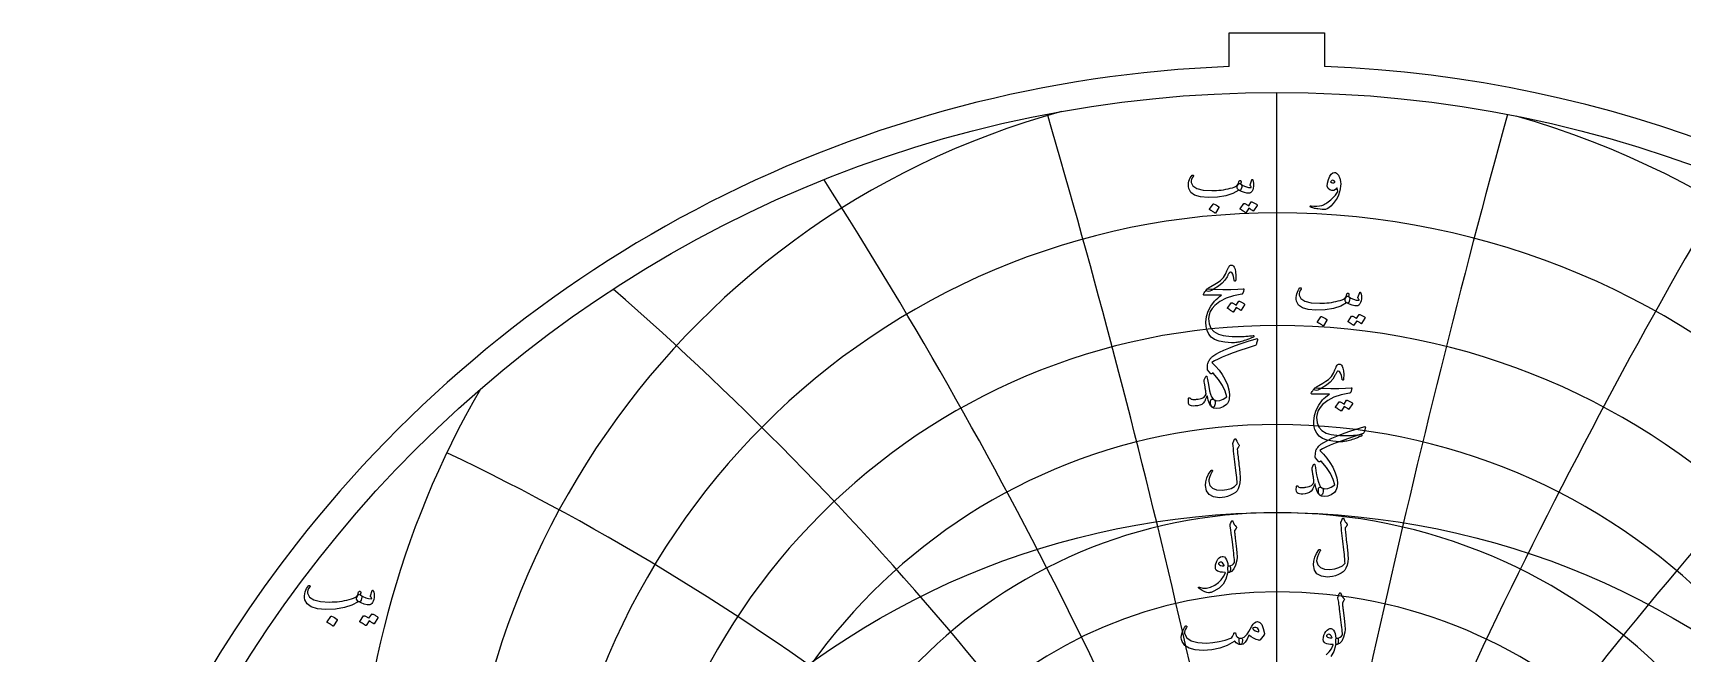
# Model space of a CAD drawing. Header units: millimetres. Extents: x -68 to 68, y -68 to 70.
# Drawn here: x -68.5 to 22.4, y 36.1 to 70.3 of the extents above; entities that cross this region are included whole.
import ezdxf

# ---------------------------------------------------------------- set-up
doc = ezdxf.new("R2010")
doc.units = ezdxf.units.MM
for name, color, linetype in [('CUT_OUTER', 1, 'Continuous'), ('ENGRAVE', 7, 'Continuous'), ('ENGRAVE_FINE', 8, 'Continuous'), ('TEXT', 5, 'Continuous')]:
    doc.layers.add(name, color=color, linetype=linetype)

msp = doc.modelspace()

# ---------------------------------------------------------------- linework, layer by layer
at = {"layer": 'CUT_OUTER'}
for points in [[(-2.625, 70.275), (2.625, 70.275), (2.625, 68.4244)], [(-2.625, 68.4244), (-2.625, 70.275)]]:
    msp.add_lwpolyline(points, dxfattribs=at)
for centre, radius, start, end in [((-0.0002, -0.0002), 68.4749, 142.031029, 87.802838), ((-0.0008, 0.001), 68.4737, 92.196314, 142.03149)]:
    msp.add_arc(centre, radius, start, end, dxfattribs=at)
at = {"layer": 'ENGRAVE'}
msp.add_lwpolyline([(0, -67), (0, 67)], dxfattribs=at)
msp.add_lwpolyline([(0, -67), (0, 67)], dxfattribs=at)
for radius in [67, 43.8575]:
    msp.add_circle((0, 0), radius, dxfattribs=at)
for centre, radius, start, end in [((0, 22.5941), 44.9406, 105.294428, 270), ((0, 19.5266), 48.008, 270, 74.078377), ((0, 20.419), 39.9456, 90, 270), ((0, 17.5218), 42.8429, 270, 90), ((0, 18.6621), 35.4974, 90, 270), ((0, 15.9065), 38.253, 270, 90), ((5.4433, 20.3146), 48.6394, 269.138469, 40.245154), ((0, 25.3211), 50.6423, 149.977264, 270), ((0, 17.2293), 31.4794, 90, 270), ((0, 14.591), 34.1176, 270, 90), ((0, 16.053), 27.8045, 90, 270), ((0, 13.5111), 30.3464, 270, 90), ((0, 15.0836), 24.4058, 90, 270), ((0, 12.6196), 26.8698, 270, 90)]:
    msp.add_arc(centre, radius, start, end, dxfattribs=at)
at = {"layer": 'ENGRAVE_FINE'}
for centre, radius, start, end in [((-497.4564, -75.9634), 505.1304, 10, 16.29877), ((-497.4564, -75.9634), 505.1304, 10, 16.29877), ((611.5215, -98.5055), 620.9552, 164.658043, 170), ((611.5215, -98.5055), 620.9552, 164.658043, 170), ((-240.9949, -75.9634), 256.4614, 20, 32.594786), ((-240.9949, -75.9634), 256.4614, 20, 32.594786), ((296.2543, -98.5055), 315.2672, 149.618595, 160), ((296.2543, -98.5055), 315.2672, 149.618595, 160), ((-151.9268, -75.9634), 175.43, 30, 48.866835), ((-151.9268, -75.9634), 175.43, 30, 48.866835), ((186.7631, -98.5055), 215.6555, 135.157367, 150), ((186.7631, -98.5055), 215.6555, 135.157367, 150), ((-104.5346, -75.9634), 136.4603, 40, 64.455888), ((-104.5346, -75.9634), 136.4603, 40, 64.455888), ((128.5041, -98.5055), 167.7502, 121.46179, 140), ((128.5041, -98.5055), 167.7502, 121.46179, 140)]:
    msp.add_arc(centre, radius, start, end, dxfattribs=at)
at = {"layer": 'TEXT'}
for points in [[(-1.994, 61.9641), (-1.9901, 61.9621), (-1.9865, 61.9601), (-1.9831, 61.9581), (-1.98, 61.9561), (-1.9769, 61.9539), (-1.9735, 61.9511), (-1.9699, 61.9479), (-1.966, 61.9441), (-1.9338, 61.9062), (-1.9211, 61.8523), (-1.9279, 61.7825), (-1.9541, 61.6966), (-1.9783, 61.6445), (-2.003, 61.6118), (-2.0282, 61.5986), (-2.0539, 61.6048), (-2.0668, 61.6111), (-2.0778, 61.6138), (-2.0868, 61.6131), (-2.0938, 61.6088), (-2.4211, 61.4297), (-2.8123, 61.3034), (-3.2674, 61.2301), (-3.7864, 61.2096), (-4.206, 61.2455), (-4.5229, 61.3414), (-4.7369, 61.497), (-4.8482, 61.7126), (-4.8654, 61.8144), (-4.8692, 61.9162), (-4.8594, 62.018), (-4.8362, 62.1198), (-4.8045, 62.2098), (-4.7654, 62.2924), (-4.7187, 62.3675), (-4.6646, 62.4351), (-4.6543, 62.4436), (-4.6436, 62.4491), (-4.6324, 62.4516), (-4.6207, 62.4511), (-4.6097, 62.4464), (-4.6007, 62.4401), (-4.5937, 62.4324), (-4.5887, 62.4232), (-4.5865, 62.4142), (-4.5877, 62.4032), (-4.5925, 62.3902), (-4.6007, 62.3753), (-4.6586, 62.2904), (-4.6965, 62.2076), (-4.7145, 62.1268), (-4.7125, 62.0479), (-4.6177, 61.8503), (-4.3971, 61.7086), (-4.0508, 61.6228), (-3.5788, 61.5928), (-3.4492, 61.5948), (-3.3198, 61.6008), (-3.1907, 61.6108), (-3.0618, 61.6248), (-2.9339, 61.6427), (-2.8078, 61.6647), (-2.6835, 61.6906), (-2.5608, 61.7206), (-2.4418, 61.7545), (-2.3443, 61.7884), (-2.2682, 61.8224), (-2.2135, 61.8563), (-2.1924, 61.8743), (-2.1731, 61.8962), (-2.1555, 61.9222), (-2.1397, 61.9521), (-2.1248, 61.9855), (-2.1102, 62.022), (-2.0959, 62.0614), (-2.0818, 62.1038), (-2.0763, 62.1168), (-2.0678, 62.1278), (-2.0563, 62.1367), (-2.0419, 62.1437), (-2.0264, 62.1475), (-2.0119, 62.1467), (-1.9985, 62.1415), (-1.986, 62.1318), (-1.976, 62.1183), (-1.97, 62.1018), (-1.968, 62.0824), (-1.97, 62.0599)], [(-2.1137, 61.6447), (-2.1571, 61.6859), (-2.1796, 61.7376), (-2.1811, 61.7997), (-2.1616, 61.8723), (-2.1195, 61.9374), (-2.0808, 61.9771), (-2.0456, 61.9913), (-2.0139, 61.9801), (-1.8642, 61.881), (-1.7145, 61.8114), (-1.5648, 61.7712), (-1.4151, 61.7605), (-1.4099, 61.7615), (-1.4062, 61.7645), (-1.4039, 61.7695), (-1.4032, 61.7765), (-1.4069, 61.7897), (-1.4181, 61.8094), (-1.4368, 61.8356), (-1.463, 61.8683), (-1.468, 61.8783), (-1.471, 61.8882), (-1.472, 61.8982), (-1.471, 61.9082), (-1.3752, 62.1836), (-1.3707, 62.1941), (-1.3652, 62.2016), (-1.3588, 62.2061), (-1.3513, 62.2076), (-1.3438, 62.2064), (-1.3373, 62.2026), (-1.3318, 62.1964), (-1.3273, 62.1876), (-1.2974, 62.0981), (-1.2794, 62.009), (-1.2734, 61.9204), (-1.2794, 61.8324), (-1.2989, 61.7228), (-1.3253, 61.6338), (-1.3588, 61.5651), (-1.3992, 61.517), (-1.4299, 61.4905), (-1.4581, 61.4711), (-1.4838, 61.4586), (-1.507, 61.4531), (-1.6407, 61.4501), (-1.7864, 61.4811), (-1.9441, 61.5459), (-2.1137, 61.6447)], [(2.8462, 62.2116), (2.9191, 62.3808), (2.9979, 62.501), (3.0828, 62.5724), (3.1736, 62.5948), (3.2305, 62.5848), (3.2854, 62.5549), (3.3383, 62.505), (3.3892, 62.4351), (3.4136, 62.3947), (3.4351, 62.3533), (3.4535, 62.3109), (3.469, 62.2675), (3.4822, 62.2228), (3.4939, 62.1767), (3.5042, 62.129), (3.5129, 62.0799), (3.5211, 61.9703), (3.5139, 61.8413), (3.4912, 61.6929), (3.453, 61.525), (3.3966, 61.3511), (3.3193, 61.1847), (3.221, 61.0257), (3.1017, 60.8743), (2.9767, 60.7423), (2.8652, 60.6458), (2.7672, 60.5846), (2.6826, 60.5589), (2.5963, 60.5544), (2.497, 60.5569), (2.3847, 60.5664), (2.2594, 60.5829), (2.1959, 60.5932), (2.1372, 60.6043), (2.0832, 60.6162), (2.0339, 60.6288), (1.9891, 60.6416), (1.9486, 60.6542), (1.9123, 60.6666), (1.8802, 60.6787), (1.8612, 60.6892), (1.8483, 60.7006), (1.8413, 60.7131), (1.8403, 60.7266), (1.8465, 60.7401), (1.8572, 60.7485), (1.8725, 60.752), (1.8922, 60.7505), (2.0461, 60.7356), (2.1966, 60.7346), (2.3435, 60.7476), (2.487, 60.7745), (2.5313, 60.7882), (2.5803, 60.8094), (2.6341, 60.8381), (2.6926, 60.8743), (2.7558, 60.918), (2.8238, 60.9691), (2.8965, 61.0277), (2.974, 61.0939), (3.0498, 61.1622), (3.1177, 61.2276), (3.1776, 61.29), (3.2295, 61.3493), (3.2731, 61.406), (3.3083, 61.4601), (3.335, 61.5118), (3.3532, 61.5609), (3.3427, 61.6353), (3.3313, 61.6906), (3.3188, 61.7271), (3.3053, 61.7445), (3.2242, 61.649), (3.1327, 61.5978), (3.0306, 61.5911), (2.9181, 61.6288), (2.8253, 61.7101), (2.7824, 61.8344), (2.7894, 62.0015), (2.8462, 62.2116)], [(3.2095, 62.0639), (3.1506, 62.1352), (3.0898, 62.1617), (3.0269, 62.1432), (2.962, 62.0799), (3.0149, 62.0369), (3.0738, 62.02), (3.1387, 62.029), (3.2095, 62.0639)], [(-3.5069, 60.8543), (-3.5019, 60.8593), (-3.4949, 60.8623), (-3.486, 60.8633), (-3.475, 60.8623), (-3.3974, 60.8309), (-3.3243, 60.7925), (-3.2557, 60.7471), (-3.1916, 60.6947), (-3.1853, 60.6867), (-3.1826, 60.6787), (-3.1833, 60.6707), (-3.1876, 60.6627), (-3.3752, 60.3593), (-3.3822, 60.3521), (-3.3911, 60.3504), (-3.4021, 60.3541), (-3.4151, 60.3633), (-3.4263, 60.3713), (-3.444, 60.3833), (-3.4682, 60.3993), (-3.4989, 60.4192), (-3.5366, 60.4432), (-3.5818, 60.4711), (-3.6344, 60.503), (-3.6945, 60.539), (-3.7025, 60.545), (-3.7065, 60.5509), (-3.7065, 60.5569), (-3.7025, 60.5629)], [(-1.4032, 60.9661), (-1.3982, 60.9711), (-1.3912, 60.9741), (-1.3822, 60.9751), (-1.3712, 60.9741), (-1.3319, 60.9594), (-1.2939, 60.9432), (-1.2571, 60.9254), (-1.2215, 60.9062), (-1.187, 60.8853), (-1.1532, 60.8623), (-1.1201, 60.8374), (-1.0878, 60.8104), (-1.0816, 60.8022), (-1.0788, 60.7935), (-1.0796, 60.7842), (-1.0838, 60.7745), (-1.2754, 60.4711), (-1.2807, 60.4671), (-1.2884, 60.4671), (-1.2986, 60.4711), (-1.3114, 60.4791), (-1.3201, 60.4865), (-1.3343, 60.4966), (-1.354, 60.5094), (-1.3792, 60.525), (-1.4102, 60.5436), (-1.4471, 60.5654), (-1.49, 60.5905), (-1.5389, 60.6188), (-1.6906, 60.3833), (-1.6976, 60.3761), (-1.7066, 60.3743), (-1.7175, 60.378), (-1.7305, 60.3873), (-1.7417, 60.3953), (-1.7594, 60.4072), (-1.7836, 60.4232), (-1.8143, 60.4432), (-1.852, 60.4671), (-1.8972, 60.4951), (-1.9498, 60.527), (-2.0099, 60.5629), (-2.0162, 60.5689), (-2.0189, 60.5749), (-2.0182, 60.5809), (-2.0139, 60.5869), (-1.8183, 60.8783), (-1.8133, 60.8833), (-1.8064, 60.8863), (-1.7974, 60.8873), (-1.7864, 60.8863), (-1.753, 60.8754), (-1.7205, 60.8628), (-1.6891, 60.8485), (-1.6586, 60.8324), (-1.6292, 60.8148), (-1.6008, 60.796), (-1.5733, 60.7759), (-1.5469, 60.7545)], [(-3.9101, 56.0942), (-3.8864, 56.1221), (-3.8592, 56.1496), (-3.8285, 56.177), (-3.7943, 56.204), (-3.7567, 56.2311), (-3.7155, 56.2584), (-3.6708, 56.286), (-3.6227, 56.3138), (-3.4091, 56.44), (-3.2355, 56.5513), (-3.1017, 56.6476), (-3.0079, 56.729), (-2.9353, 56.8091), (-2.8732, 56.8936), (-2.8215, 56.9827), (-2.7804, 57.0763), (-2.7625, 57.123), (-2.745, 57.1676), (-2.7276, 57.2099), (-2.7105, 57.2499), (-2.6939, 57.2872), (-2.6781, 57.3213), (-2.663, 57.3521), (-2.6486, 57.3797), (-2.617, 57.4268), (-2.5818, 57.4605), (-2.5431, 57.4807), (-2.5009, 57.4874), (-2.4598, 57.4807), (-2.4201, 57.4605), (-2.3819, 57.4268), (-2.3453, 57.3797), (-2.2996, 57.2719), (-2.2704, 57.1162), (-2.2577, 56.9126), (-2.2614, 56.6611), (-2.2639, 56.6384), (-2.2714, 56.6222), (-2.2839, 56.6125), (-2.3014, 56.6092), (-2.3193, 56.6127), (-2.3333, 56.6232), (-2.3433, 56.6406), (-2.3493, 56.6651), (-2.3799, 56.8572), (-2.4241, 56.9944), (-2.4817, 57.0768), (-2.5528, 57.1042), (-2.5711, 57.101), (-2.5898, 57.0912), (-2.609, 57.075), (-2.6287, 57.0523), (-2.6374, 57.0387), (-2.6477, 57.0219), (-2.6594, 57.0018), (-2.6726, 56.9785), (-2.6873, 56.9519), (-2.7035, 56.9221), (-2.7213, 56.889), (-2.7405, 56.8527), (-2.8547, 56.6656), (-3.0099, 56.4914), (-3.206, 56.3303), (-3.443, 56.1821), (-3.4455, 56.1806), (-3.453, 56.1761), (-3.4655, 56.1686), (-3.483, 56.1581), (-3.5054, 56.1446), (-3.5329, 56.1282), (-3.5653, 56.1087), (-3.6027, 56.0863), (-3.6818, 56.0508), (-3.7594, 56.0404), (-3.8355, 56.0548), (-3.9101, 56.0942)], [(-3.479, 56.1621), (-2.9668, 56.1441), (-2.5239, 56.1422), (-2.1504, 56.1561), (-1.8463, 56.1861), (-1.8369, 56.1872), (-1.8288, 56.1866), (-1.8219, 56.1842), (-1.8163, 56.1801), (-1.8122, 56.1745), (-1.8098, 56.1676), (-1.8092, 56.1595), (-1.8103, 56.1501), (-1.8182, 56.1137), (-1.8258, 56.0803), (-1.8332, 56.0498), (-1.8403, 56.0224), (-1.8471, 55.9979), (-1.8538, 55.9765), (-1.8601, 55.958), (-1.8662, 55.9426), (-1.8792, 55.9179), (-1.8942, 55.8996), (-1.9111, 55.8879), (-1.9301, 55.8827), (-2.3912, 55.7991), (-2.7924, 55.6681), (-3.1337, 55.4897), (-3.4151, 55.2639), (-3.5573, 55.1015), (-3.6606, 54.9296), (-3.725, 54.7482), (-3.7504, 54.5574), (-3.726, 54.2577), (-3.6287, 54.0135), (-3.4585, 53.8246), (-3.2155, 53.6911), (-3.0895, 53.6507), (-2.951, 53.6173), (-2.8001, 53.5908), (-2.6367, 53.5713), (-2.461, 53.5586), (-2.2734, 53.5524), (-2.0738, 53.5526), (-1.8622, 53.5594), (-1.787, 53.5636), (-1.713, 53.5684), (-1.6403, 53.5736), (-1.5688, 53.5793), (-1.4991, 53.5856), (-1.4316, 53.5923), (-1.3664, 53.5995), (-1.3034, 53.6073), (-1.2842, 53.6083), (-1.2704, 53.6033), (-1.2622, 53.5923), (-1.2595, 53.5753), (-1.261, 53.5556), (-1.2654, 53.5404), (-1.2729, 53.5297), (-1.2834, 53.5234), (-1.3962, 53.4758), (-1.503, 53.4326), (-1.6038, 53.394), (-1.6986, 53.3598), (-1.7871, 53.3298), (-1.8692, 53.3039), (-1.9448, 53.2819), (-2.0139, 53.264), (-2.0789, 53.2507), (-2.1422, 53.239), (-2.2037, 53.2288), (-2.2634, 53.2201), (-2.3217, 53.2133), (-2.3787, 53.2091), (-2.4345, 53.2073), (-2.489, 53.2081), (-2.8612, 53.237), (-3.1716, 53.2999), (-3.4201, 53.3967), (-3.6067, 53.5274), (-3.7437, 53.6909), (-3.8392, 53.8817), (-3.8934, 54.1), (-3.9061, 54.3458), (-3.8669, 54.6507), (-3.7734, 54.9466), (-3.6254, 55.2335), (-3.4231, 55.5114), (-3.344, 55.5955), (-3.2544, 55.6761), (-3.1544, 55.7532), (-3.0439, 55.8268), (-4.0099, 55.8348), (-4.0331, 55.8448), (-4.0428, 55.8627), (-4.0391, 55.8887), (-4.0219, 55.9226), (-3.9894, 55.972), (-3.96, 56.0164), (-3.9336, 56.0558), (-3.9101, 56.0903), (-3.8896, 56.1194), (-3.8722, 56.1431), (-3.8577, 56.1614), (-3.8462, 56.1741), (-3.8203, 56.1763), (-3.7504, 56.1751), (-3.6367, 56.1703), (-3.479, 56.1621)], [(-2.0938, 55.4955), (-2.0888, 55.5004), (-2.0818, 55.5034), (-2.0728, 55.5044), (-2.0618, 55.5034), (-2.0225, 55.4887), (-1.9845, 55.4725), (-1.9477, 55.4548), (-1.9121, 55.4356), (-1.8776, 55.4146), (-1.8438, 55.3917), (-1.8107, 55.3667), (-1.7784, 55.3398), (-1.7722, 55.3315), (-1.7694, 55.3228), (-1.7702, 55.3136), (-1.7744, 55.3038), (-1.966, 55.0005), (-1.9713, 54.9965), (-1.979, 54.9965), (-1.9892, 55.0005), (-2.002, 55.0084), (-2.0107, 55.0158), (-2.0249, 55.0259), (-2.0446, 55.0388), (-2.0698, 55.0543), (-2.1008, 55.0729), (-2.1377, 55.0948), (-2.1806, 55.1198), (-2.2295, 55.1482), (-2.3812, 54.9126), (-2.3882, 54.9054), (-2.3972, 54.9037), (-2.4081, 54.9074), (-2.4211, 54.9166), (-2.4323, 54.9246), (-2.4501, 54.9366), (-2.4743, 54.9526), (-2.5049, 54.9725), (-2.5426, 54.9965), (-2.5878, 55.0244), (-2.6404, 55.0563), (-2.7005, 55.0923), (-2.7068, 55.0983), (-2.7095, 55.1042), (-2.7088, 55.1102), (-2.7045, 55.1162), (-2.5089, 55.4076), (-2.5039, 55.4126), (-2.497, 55.4156), (-2.488, 55.4166), (-2.477, 55.4156), (-2.4436, 55.4048), (-2.4111, 55.3922), (-2.3797, 55.3778), (-2.3493, 55.3617), (-2.3198, 55.3441), (-2.2914, 55.3253), (-2.2639, 55.3052), (-2.2375, 55.2839)], [(3.946, 55.7589), (3.9499, 55.7569), (3.9535, 55.7549), (3.9569, 55.7529), (3.96, 55.7509), (3.9631, 55.7487), (3.9665, 55.746), (3.9701, 55.7427), (3.974, 55.739), (4.0062, 55.701), (4.0189, 55.6472), (4.0121, 55.5773), (3.9859, 55.4915), (3.9617, 55.4393), (3.937, 55.4066), (3.9118, 55.3934), (3.8861, 55.3997), (3.8732, 55.4059), (3.8622, 55.4086), (3.8532, 55.4079), (3.8462, 55.4036), (3.5189, 55.2245), (3.1277, 55.0983), (2.6726, 55.0249), (2.1536, 55.0044), (1.734, 55.0404), (1.4171, 55.1362), (1.2031, 55.2919), (1.0918, 55.5074), (1.0746, 55.6092), (1.0708, 55.711), (1.0806, 55.8128), (1.1038, 55.9146), (1.1355, 56.0047), (1.1746, 56.0873), (1.2213, 56.1624), (1.2754, 56.23), (1.2857, 56.2385), (1.2964, 56.2439), (1.3076, 56.2464), (1.3193, 56.2459), (1.3303, 56.2412), (1.3393, 56.235), (1.3463, 56.2272), (1.3513, 56.218), (1.3535, 56.209), (1.3523, 56.198), (1.3475, 56.1851), (1.3393, 56.1701), (1.2814, 56.0853), (1.2435, 56.0024), (1.2255, 55.9216), (1.2275, 55.8428), (1.3223, 55.6452), (1.5429, 55.5034), (1.8892, 55.4176), (2.3612, 55.3877), (2.4908, 55.3897), (2.6202, 55.3957), (2.7493, 55.4056), (2.8782, 55.4196), (3.0061, 55.4376), (3.1322, 55.4595), (3.2565, 55.4855), (3.3792, 55.5154), (3.4982, 55.5493), (3.5957, 55.5833), (3.6718, 55.6172), (3.7265, 55.6511), (3.7476, 55.6691), (3.7669, 55.6911), (3.7845, 55.717), (3.8003, 55.7469), (3.8152, 55.7804), (3.8298, 55.8168), (3.8441, 55.8562), (3.8582, 55.8986), (3.8637, 55.9116), (3.8722, 55.9226), (3.8837, 55.9316), (3.8981, 55.9386), (3.9136, 55.9423), (3.9281, 55.9416), (3.9415, 55.9363), (3.954, 55.9266), (3.964, 55.9131), (3.97, 55.8966), (3.972, 55.8772), (3.97, 55.8547)], [(3.8263, 55.4396), (3.7829, 55.4807), (3.7604, 55.5324), (3.7589, 55.5945), (3.7784, 55.6671), (3.8205, 55.7322), (3.8592, 55.7719), (3.8944, 55.7861), (3.9261, 55.7749), (4.0758, 55.6758), (4.2255, 55.6062), (4.3752, 55.5661), (4.5249, 55.5553), (4.5301, 55.5563), (4.5338, 55.5593), (4.5361, 55.5643), (4.5368, 55.5713), (4.5331, 55.5845), (4.5219, 55.6042), (4.5032, 55.6304), (4.477, 55.6631), (4.472, 55.6731), (4.469, 55.6831), (4.468, 55.6931), (4.469, 55.703), (4.5648, 55.9785), (4.5693, 55.989), (4.5748, 55.9964), (4.5812, 56.0009), (4.5887, 56.0024), (4.5962, 56.0012), (4.6027, 55.9974), (4.6082, 55.9912), (4.6127, 55.9825), (4.6426, 55.8929), (4.6606, 55.8038), (4.6666, 55.7153), (4.6606, 55.6272), (4.6411, 55.5177), (4.6147, 55.4286), (4.5812, 55.36), (4.5408, 55.3118), (4.5101, 55.2854), (4.4819, 55.2659), (4.4562, 55.2534), (4.433, 55.248), (4.2993, 55.245), (4.1536, 55.2759), (3.9959, 55.3408), (3.8263, 55.4396)], [(2.4331, 54.6492), (2.4381, 54.6542), (2.4451, 54.6572), (2.454, 54.6581), (2.465, 54.6572), (2.5426, 54.6257), (2.6157, 54.5873), (2.6843, 54.5419), (2.7484, 54.4895), (2.7547, 54.4815), (2.7574, 54.4735), (2.7567, 54.4655), (2.7524, 54.4576), (2.5648, 54.1542), (2.5578, 54.1469), (2.5489, 54.1452), (2.5379, 54.1489), (2.5249, 54.1582), (2.5137, 54.1661), (2.496, 54.1781), (2.4718, 54.1941), (2.4411, 54.214), (2.4034, 54.238), (2.3582, 54.2659), (2.3056, 54.2979), (2.2455, 54.3338), (2.2375, 54.3398), (2.2335, 54.3458), (2.2335, 54.3518), (2.2375, 54.3578)], [(4.5368, 54.7609), (4.5418, 54.7659), (4.5488, 54.7689), (4.5578, 54.7699), (4.5688, 54.7689), (4.6081, 54.7542), (4.6461, 54.738), (4.6829, 54.7203), (4.7185, 54.7011), (4.753, 54.6801), (4.7868, 54.6572), (4.8199, 54.6322), (4.8522, 54.6053), (4.8584, 54.597), (4.8612, 54.5883), (4.8604, 54.5791), (4.8562, 54.5693), (4.6646, 54.2659), (4.6593, 54.2619), (4.6516, 54.2619), (4.6414, 54.2659), (4.6286, 54.2739), (4.6199, 54.2813), (4.6057, 54.2914), (4.586, 54.3042), (4.5608, 54.3198), (4.5298, 54.3384), (4.4929, 54.3603), (4.45, 54.3853), (4.4011, 54.4136), (4.2494, 54.1781), (4.2424, 54.1709), (4.2334, 54.1691), (4.2225, 54.1729), (4.2095, 54.1821), (4.1983, 54.1901), (4.1806, 54.2021), (4.1564, 54.218), (4.1257, 54.238), (4.088, 54.2619), (4.0428, 54.2899), (3.9902, 54.3218), (3.9301, 54.3578), (3.9238, 54.3637), (3.9211, 54.3697), (3.9218, 54.3757), (3.9261, 54.3817), (4.1217, 54.6731), (4.1267, 54.6781), (4.1336, 54.6811), (4.1426, 54.6821), (4.1536, 54.6811), (4.187, 54.6703), (4.2195, 54.6577), (4.2509, 54.6433), (4.2814, 54.6272), (4.3108, 54.6096), (4.3392, 54.5908), (4.3667, 54.5707), (4.3931, 54.5494)], [(-1.1397, 53.4378), (-1.0993, 53.445), (-1.0738, 53.4348), (-1.0634, 53.4071), (-1.0678, 53.3619), (-1.1118, 53.1863), (-1.1252, 53.1414), (-1.1417, 53.1065), (-1.1612, 53.0815), (-1.1836, 53.0665), (-1.6332, 52.9192), (-2.0399, 52.7806), (-2.4036, 52.6508), (-2.7245, 52.5296), (-3.0019, 52.4167), (-3.2355, 52.3116), (-3.4251, 52.2141), (-3.5708, 52.1244), (-3.3662, 51.9248), (-3.1796, 51.7053), (-3.0109, 51.4658), (-2.8602, 51.2063), (-2.7225, 50.9039), (-2.6367, 50.6235), (-2.6027, 50.365), (-2.6207, 50.1285), (-2.6477, 50.0222), (-2.6806, 49.9349), (-2.7195, 49.8665), (-2.7644, 49.8171), (-2.951, 49.6894), (-3.1317, 49.6135), (-3.3063, 49.5896), (-3.475, 49.6175), (-3.5473, 49.6549), (-3.6007, 49.7153), (-3.6352, 49.7986), (-3.6506, 49.9049), (-3.6499, 49.9898), (-3.6357, 50.0526), (-3.608, 50.0935), (-3.5668, 50.1125), (-3.5461, 50.1115), (-3.5199, 50.1045), (-3.4882, 50.0916), (-3.451, 50.0726), (-3.2978, 50.0202), (-3.1297, 50.0307), (-2.9465, 50.104), (-2.7484, 50.2403), (-2.8358, 50.5419), (-2.99, 50.86), (-3.211, 51.1946), (-3.4989, 51.5456), (-3.5072, 51.5514), (-3.5159, 51.5526), (-3.5251, 51.5494), (-3.5349, 51.5416), (-3.5788, 51.5057), (-3.589, 51.4985), (-3.5997, 51.4967), (-3.611, 51.5005), (-3.6227, 51.5097), (-3.8143, 51.7253), (-3.8188, 51.7417), (-3.8203, 51.7791), (-3.8188, 51.8375), (-3.8143, 51.9169), (-3.8068, 52.0012), (-3.7963, 52.0706), (-3.7829, 52.1249), (-3.7664, 52.1644), (-3.7381, 52.2145), (-3.709, 52.2612), (-3.6792, 52.3043), (-3.6486, 52.344), (-3.6173, 52.3804), (-3.5853, 52.4139), (-3.5524, 52.4443), (-3.5189, 52.4717), (-3.356, 52.5777), (-3.1546, 52.6878), (-2.9149, 52.8022), (-2.6367, 52.9208), (-2.3201, 53.0437), (-1.965, 53.1708), (-1.5716, 53.3022), (-1.1397, 53.4378)], [(2.0299, 50.6434), (2.0536, 50.6713), (2.0808, 50.6988), (2.1115, 50.7261), (2.1457, 50.7532), (2.1833, 50.7803), (2.2245, 50.8076), (2.2692, 50.8352), (2.3173, 50.863), (2.5309, 50.9892), (2.7045, 51.1005), (2.8383, 51.1968), (2.9321, 51.2782), (3.0047, 51.3582), (3.0668, 51.4428), (3.1185, 51.5319), (3.1596, 51.6255), (3.1775, 51.6722), (3.195, 51.7168), (3.2124, 51.7591), (3.2295, 51.7991), (3.2461, 51.8364), (3.2619, 51.8705), (3.277, 51.9013), (3.2914, 51.9288), (3.323, 51.976), (3.3582, 52.0097), (3.3969, 52.0299), (3.4391, 52.0366), (3.4802, 52.0299), (3.5199, 52.0097), (3.5581, 51.976), (3.5947, 51.9288), (3.6404, 51.8211), (3.6696, 51.6654), (3.6823, 51.4618), (3.6786, 51.2103), (3.6761, 51.1876), (3.6686, 51.1714), (3.6561, 51.1616), (3.6386, 51.1584), (3.6207, 51.1619), (3.6067, 51.1724), (3.5967, 51.1898), (3.5907, 51.2143), (3.5601, 51.4064), (3.5159, 51.5436), (3.4583, 51.626), (3.3872, 51.6534), (3.3689, 51.6502), (3.3502, 51.6404), (3.331, 51.6242), (3.3113, 51.6015), (3.3026, 51.5879), (3.2923, 51.5711), (3.2806, 51.551), (3.2674, 51.5276), (3.2527, 51.5011), (3.2365, 51.4713), (3.2187, 51.4382), (3.1995, 51.4019), (3.0853, 51.2148), (2.9301, 51.0406), (2.734, 50.8795), (2.497, 50.7313), (2.4945, 50.7298), (2.487, 50.7253), (2.4745, 50.7178), (2.457, 50.7073), (2.4346, 50.6938), (2.4071, 50.6774), (2.3747, 50.6579), (2.3373, 50.6355), (2.2582, 50.6), (2.1806, 50.5895), (2.1045, 50.604), (2.0299, 50.6434)], [(-3.5628, 49.6654), (-3.6404, 49.7462), (-3.7095, 49.873), (-3.7701, 50.0456), (-3.8223, 50.2642), (-3.8295, 50.2882), (-3.8392, 50.2921), (-3.8515, 50.2762), (-3.8662, 50.2403), (-3.8785, 50.2064), (-3.8916, 50.1729), (-3.9055, 50.1396), (-3.9201, 50.1065), (-3.9352, 50.0737), (-3.9505, 50.0412), (-3.9661, 50.0088), (-3.982, 49.9768), (-4.0483, 49.889), (-4.1356, 49.8211), (-4.2439, 49.7732), (-4.3732, 49.7453), (-4.4989, 49.7323), (-4.6047, 49.7293), (-4.6905, 49.7363), (-4.7564, 49.7532), (-4.8153, 49.7947), (-4.8522, 49.871), (-4.8672, 49.9823), (-4.8602, 50.1285), (-4.8547, 50.1532), (-4.8462, 50.1714), (-4.8347, 50.1831), (-4.8203, 50.1884), (-4.8038, 50.1886), (-4.7903, 50.1854), (-4.7798, 50.1786), (-4.7724, 50.1684), (-4.7497, 50.1367), (-4.7175, 50.1135), (-4.6758, 50.0988), (-4.6247, 50.0925), (-4.5956, 50.0911), (-4.5643, 50.0906), (-4.5307, 50.0911), (-4.4949, 50.0925), (-4.4571, 50.095), (-4.4176, 50.0985), (-4.3763, 50.103), (-4.3332, 50.1085), (-4.1546, 50.1469), (-4.0219, 50.2063), (-3.9351, 50.2867), (-3.8941, 50.388), (-3.8963, 50.4097), (-3.8986, 50.4349), (-3.9012, 50.4635), (-3.9041, 50.4957), (-3.9077, 50.5317), (-3.9126, 50.5716), (-3.9187, 50.6155), (-3.9261, 50.6634), (-3.9338, 50.7122), (-3.941, 50.7587), (-3.9478, 50.803), (-3.954, 50.845), (-3.9602, 50.8848), (-3.967, 50.9224), (-3.9742, 50.9577), (-3.982, 50.9907), (-3.9932, 51.0544), (-3.9989, 51.1055), (-3.9992, 51.1442), (-3.9939, 51.1704), (-3.9101, 51.354), (-3.9034, 51.3627), (-3.8951, 51.369), (-3.8854, 51.3727), (-3.8742, 51.374), (-3.8632, 51.372), (-3.8542, 51.366), (-3.8472, 51.356), (-3.8422, 51.342), (-3.8168, 51.1858), (-3.7844, 51.0047), (-3.7449, 50.7986), (-3.6985, 50.5676), (-3.6516, 50.3855), (-3.5947, 50.2422), (-3.5279, 50.138), (-3.451, 50.0726), (-3.4231, 50.0496), (-3.4031, 50.0167), (-3.3911, 49.9738), (-3.3872, 49.9209), (-3.3914, 49.8505), (-3.4041, 49.7872), (-3.4253, 49.7308), (-3.455, 49.6814), (-3.4767, 49.6579), (-3.5019, 49.6474), (-3.5306, 49.6499), (-3.5628, 49.6654)], [(2.461, 50.7113), (2.9732, 50.6933), (3.4161, 50.6913), (3.7896, 50.7053), (4.0937, 50.7353), (4.1031, 50.7364), (4.1112, 50.7357), (4.1181, 50.7334), (4.1237, 50.7293), (4.1278, 50.7236), (4.1302, 50.7168), (4.1308, 50.7087), (4.1297, 50.6993), (4.1218, 50.6629), (4.1142, 50.6295), (4.1068, 50.599), (4.0997, 50.5716), (4.0929, 50.5471), (4.0862, 50.5257), (4.0799, 50.5072), (4.0738, 50.4917), (4.0608, 50.467), (4.0458, 50.4488), (4.0289, 50.4371), (4.0099, 50.4319), (3.5488, 50.3483), (3.1476, 50.2173), (2.8063, 50.0389), (2.5249, 49.8131), (2.3827, 49.6507), (2.2794, 49.4788), (2.215, 49.2974), (2.1896, 49.1065), (2.214, 48.8069), (2.3113, 48.5626), (2.4815, 48.3738), (2.7245, 48.2403), (2.8505, 48.1999), (2.989, 48.1664), (3.1399, 48.14), (3.3033, 48.1205), (3.479, 48.1078), (3.6666, 48.1016), (3.8662, 48.1018), (4.0778, 48.1086), (4.153, 48.1128), (4.227, 48.1175), (4.2997, 48.1228), (4.3712, 48.1285), (4.4409, 48.1348), (4.5084, 48.1415), (4.5736, 48.1487), (4.6366, 48.1565), (4.6558, 48.1575), (4.6696, 48.1525), (4.6778, 48.1415), (4.6805, 48.1245), (4.679, 48.1048), (4.6746, 48.0896), (4.6671, 48.0789), (4.6566, 48.0726), (4.5438, 48.025), (4.437, 47.9818), (4.3362, 47.9431), (4.2414, 47.909), (4.1529, 47.879), (4.0708, 47.8531), (3.9952, 47.8311), (3.9261, 47.8132), (3.8611, 47.7999), (3.7978, 47.7882), (3.7363, 47.778), (3.6766, 47.7692), (3.6183, 47.7625), (3.5613, 47.7583), (3.5055, 47.7565), (3.451, 47.7573), (3.0788, 47.7862), (2.7684, 47.8491), (2.5199, 47.9459), (2.3333, 48.0766), (2.1963, 48.24), (2.1008, 48.4309), (2.0466, 48.6492), (2.0339, 48.895), (2.0731, 49.1999), (2.1666, 49.4958), (2.3146, 49.7827), (2.5169, 50.0606), (2.596, 50.1447), (2.6856, 50.2253), (2.7856, 50.3024), (2.8961, 50.376), (1.9301, 50.384), (1.9069, 50.3939), (1.8972, 50.4119), (1.9009, 50.4379), (1.9181, 50.4718), (1.9506, 50.5212), (1.98, 50.5656), (2.0064, 50.605), (2.0299, 50.6394), (2.0504, 50.6686), (2.0678, 50.6923), (2.0823, 50.7106), (2.0938, 50.7233), (2.1197, 50.7255), (2.1896, 50.7243), (2.3033, 50.7195), (2.461, 50.7113)], [(3.8462, 50.0446), (3.8512, 50.0496), (3.8582, 50.0526), (3.8672, 50.0536), (3.8782, 50.0526), (3.9175, 50.0379), (3.9555, 50.0217), (3.9923, 50.004), (4.0279, 49.9848), (4.0624, 49.9638), (4.0962, 49.9409), (4.1293, 49.9159), (4.1616, 49.889), (4.1678, 49.8807), (4.1706, 49.872), (4.1698, 49.8628), (4.1656, 49.853), (3.974, 49.5496), (3.9687, 49.5457), (3.961, 49.5457), (3.9508, 49.5496), (3.938, 49.5576), (3.9293, 49.565), (3.9151, 49.5751), (3.8954, 49.5879), (3.8702, 49.6035), (3.8392, 49.6221), (3.8023, 49.644), (3.7594, 49.669), (3.7105, 49.6973), (3.5588, 49.4618), (3.5518, 49.4546), (3.5428, 49.4528), (3.5319, 49.4566), (3.5189, 49.4658), (3.5077, 49.4738), (3.4899, 49.4858), (3.4657, 49.5017), (3.4351, 49.5217), (3.3974, 49.5457), (3.3522, 49.5736), (3.2996, 49.6055), (3.2395, 49.6415), (3.2332, 49.6474), (3.2305, 49.6534), (3.2312, 49.6594), (3.2355, 49.6654), (3.4311, 49.9568), (3.4361, 49.9618), (3.443, 49.9648), (3.452, 49.9658), (3.463, 49.9648), (3.4964, 49.954), (3.5289, 49.9414), (3.5603, 49.927), (3.5907, 49.9109), (3.6202, 49.8933), (3.6486, 49.8745), (3.6761, 49.8544), (3.7025, 49.8331)], [(4.8003, 48.5866), (4.8407, 48.5938), (4.8662, 48.5836), (4.8766, 48.5559), (4.8722, 48.5108), (4.8282, 48.3351), (4.8148, 48.2902), (4.7983, 48.2553), (4.7788, 48.2303), (4.7564, 48.2154), (4.3068, 48.068), (3.9001, 47.9294), (3.5364, 47.7996), (3.2155, 47.6784), (2.9381, 47.5655), (2.7045, 47.4604), (2.5149, 47.363), (2.3692, 47.2733), (2.5738, 47.0737), (2.7604, 46.8541), (2.9291, 46.6146), (3.0798, 46.3551), (3.2175, 46.0527), (3.3033, 45.7723), (3.3373, 45.5138), (3.3193, 45.2773), (3.2923, 45.171), (3.2594, 45.0837), (3.2205, 45.0153), (3.1756, 44.9659), (2.989, 44.8382), (2.8083, 44.7623), (2.6337, 44.7384), (2.465, 44.7663), (2.3927, 44.8037), (2.3393, 44.8641), (2.3048, 44.9475), (2.2894, 45.0537), (2.2901, 45.1386), (2.3043, 45.2014), (2.332, 45.2424), (2.3732, 45.2613), (2.3939, 45.2603), (2.4201, 45.2533), (2.4518, 45.2404), (2.489, 45.2214), (2.6422, 45.169), (2.8103, 45.1795), (2.9935, 45.2528), (3.1916, 45.3891), (3.1042, 45.6907), (2.95, 46.0088), (2.729, 46.3434), (2.4411, 46.6944), (2.4328, 46.7002), (2.4241, 46.7014), (2.4149, 46.6982), (2.4051, 46.6904), (2.3612, 46.6545), (2.351, 46.6473), (2.3403, 46.6455), (2.329, 46.6493), (2.3173, 46.6585), (2.1257, 46.8741), (2.1212, 46.8905), (2.1197, 46.928), (2.1212, 46.9863), (2.1257, 47.0657), (2.1332, 47.15), (2.1437, 47.2194), (2.1571, 47.2738), (2.1736, 47.3132), (2.2019, 47.3633), (2.231, 47.41), (2.2608, 47.4531), (2.2914, 47.4928), (2.3227, 47.5292), (2.3547, 47.5627), (2.3876, 47.5931), (2.4211, 47.6206), (2.584, 47.7265), (2.7854, 47.8366), (3.0251, 47.951), (3.3033, 48.0696), (3.6199, 48.1925), (3.975, 48.3196), (4.3684, 48.451), (4.8003, 48.5866)], [(-2.3253, 47.9), (-2.3183, 47.9122), (-2.3093, 47.9209), (-2.2984, 47.9262), (-2.2854, 47.9279), (-2.2724, 47.9257), (-2.2614, 47.919), (-2.2524, 47.9077), (-2.2455, 47.892), (-2.2083, 47.8004), (-2.1686, 47.7214), (-2.1265, 47.6547), (-2.0818, 47.6006), (-2.0686, 47.5811), (-2.0648, 47.5587), (-2.0706, 47.5332), (-2.0858, 47.5048), (-2.0955, 47.4911), (-2.1047, 47.4778), (-2.1135, 47.4651), (-2.1217, 47.4529), (-2.1294, 47.4414), (-2.1367, 47.4309), (-2.1434, 47.4215), (-2.1497, 47.413), (-2.1601, 47.3975), (-2.1676, 47.379), (-2.1721, 47.3576), (-2.1736, 47.3331), (-2.1689, 47.2641), (-2.1626, 47.1889), (-2.1549, 47.1075), (-2.1457, 47.0198), (-2.1352, 46.9258), (-2.1237, 46.8257), (-2.1112, 46.7193), (-2.0978, 46.6066), (-2.0827, 46.4942), (-2.0693, 46.3885), (-2.0577, 46.2896), (-2.0479, 46.1974), (-2.0395, 46.1117), (-2.0324, 46.0323), (-2.0265, 45.959), (-2.0219, 45.892), (-2.0167, 45.6937), (-2.0329, 45.5058), (-2.0706, 45.3284), (-2.1297, 45.1615), (-2.1873, 45.0635), (-2.2764, 44.9729), (-2.3969, 44.8898), (-2.5489, 44.8142), (-2.7135, 44.7516), (-2.8682, 44.7074), (-3.0129, 44.6817), (-3.1476, 44.6745), (-3.485, 44.7209), (-3.7265, 44.8482), (-3.8722, 45.0562), (-3.9221, 45.3452), (-3.9046, 45.5605), (-3.8482, 45.7713), (-3.7529, 45.9776), (-3.6187, 46.1795), (-3.6085, 46.1912), (-3.5977, 46.1984), (-3.5865, 46.2012), (-3.5748, 46.1994), (-3.5623, 46.1947), (-3.5528, 46.1884), (-3.5463, 46.1807), (-3.5428, 46.1715), (-3.5403, 46.1578), (-3.5408, 46.1445), (-3.5443, 46.1318), (-3.5508, 46.1196), (-3.6424, 45.9412), (-3.7055, 45.7893), (-3.7402, 45.6638), (-3.7464, 45.5647), (-3.6798, 45.3514), (-3.5359, 45.2024), (-3.3146, 45.1179), (-3.0159, 45.0977), (-2.7467, 45.1268), (-2.5179, 45.1945), (-2.3295, 45.3005), (-2.1816, 45.445), (-2.1847, 45.5147), (-2.1901, 45.5961), (-2.1977, 45.6893), (-2.2075, 45.7942), (-2.2199, 45.9111), (-2.235, 46.0402), (-2.2528, 46.1816), (-2.2734, 46.3352), (-2.2929, 46.4936), (-2.3113, 46.6495), (-2.3288, 46.803), (-2.3453, 46.9539), (-2.3605, 47.1024), (-2.3742, 47.2483), (-2.3864, 47.3918), (-2.3972, 47.5327), (-2.4131, 47.6685), (-2.4124, 47.6839), (-2.4101, 47.6984), (-2.4064, 47.7119), (-2.4011, 47.7243)], [(2.3772, 44.8142), (2.2996, 44.8951), (2.2305, 45.0218), (2.1699, 45.1945), (2.1177, 45.413), (2.1105, 45.437), (2.1008, 45.441), (2.0885, 45.425), (2.0738, 45.3891), (2.0615, 45.3553), (2.0484, 45.3217), (2.0345, 45.2884), (2.0199, 45.2553), (2.0048, 45.2225), (1.9895, 45.19), (1.9739, 45.1577), (1.958, 45.1256), (1.8917, 45.0378), (1.8044, 44.9699), (1.6961, 44.922), (1.5668, 44.8941), (1.4411, 44.8811), (1.3353, 44.8781), (1.2495, 44.8851), (1.1836, 44.902), (1.1247, 44.9435), (1.0878, 45.0198), (1.0728, 45.1311), (1.0798, 45.2773), (1.0853, 45.302), (1.0938, 45.3202), (1.1053, 45.3319), (1.1197, 45.3372), (1.1362, 45.3374), (1.1497, 45.3342), (1.1602, 45.3274), (1.1676, 45.3172), (1.1903, 45.2855), (1.2225, 45.2623), (1.2642, 45.2476), (1.3153, 45.2414), (1.3444, 45.2399), (1.3757, 45.2394), (1.4093, 45.2399), (1.4451, 45.2414), (1.4829, 45.2439), (1.5224, 45.2473), (1.5637, 45.2518), (1.6068, 45.2573), (1.7854, 45.2958), (1.9181, 45.3551), (2.0049, 45.4355), (2.0459, 45.5368), (2.0437, 45.5585), (2.0414, 45.5837), (2.0388, 45.6124), (2.0359, 45.6445), (2.0323, 45.6805), (2.0274, 45.7204), (2.0213, 45.7643), (2.0139, 45.8122), (2.0062, 45.861), (1.999, 45.9075), (1.9922, 45.9518), (1.986, 45.9938), (1.9798, 46.0336), (1.973, 46.0712), (1.9658, 46.1065), (1.958, 46.1395), (1.9468, 46.2032), (1.9411, 46.2543), (1.9408, 46.293), (1.9461, 46.3192), (2.0299, 46.5028), (2.0366, 46.5115), (2.0449, 46.5178), (2.0546, 46.5215), (2.0658, 46.5228), (2.0768, 46.5208), (2.0858, 46.5148), (2.0928, 46.5048), (2.0978, 46.4908), (2.1232, 46.3347), (2.1556, 46.1535), (2.1951, 45.9474), (2.2415, 45.7164), (2.2884, 45.5343), (2.3453, 45.3911), (2.4121, 45.2868), (2.489, 45.2214), (2.5169, 45.1984), (2.5369, 45.1655), (2.5489, 45.1226), (2.5528, 45.0697), (2.5486, 44.9994), (2.5359, 44.936), (2.5147, 44.8796), (2.485, 44.8302), (2.4633, 44.8067), (2.4381, 44.7963), (2.4094, 44.7988), (2.3772, 44.8142)], [(-2.5668, 43.1966), (-2.5399, 43.2618), (-2.5189, 43.3134), (-2.5039, 43.3516), (-2.495, 43.3763), (-2.488, 43.392), (-2.479, 43.4032), (-2.468, 43.41), (-2.455, 43.4122), (-2.4403, 43.4097), (-2.4281, 43.4022), (-2.4184, 43.3897), (-2.4111, 43.3723), (-2.3779, 43.2867), (-2.3383, 43.2096), (-2.2921, 43.141), (-2.2395, 43.0809), (-2.2248, 43.0617), (-2.2205, 43.04), (-2.2268, 43.0158), (-2.2435, 42.9891), (-2.3313, 42.8653), (-2.3253, 42.8099), (-2.3193, 42.7555), (-2.3133, 42.7021), (-2.3073, 42.6497), (-2.3014, 42.5983), (-2.2954, 42.5479), (-2.2894, 42.4985), (-2.2834, 42.4501), (-2.2282, 42.0021), (-2.1946, 41.6518), (-2.1823, 41.3993), (-2.1916, 41.2446), (-2.2669, 40.9639), (-2.3652, 40.7566), (-2.4865, 40.6226), (-2.6307, 40.562), (-2.6347, 40.562), (-2.6387, 40.562), (-2.6427, 40.562), (-2.6467, 40.562), (-2.6704, 40.5844), (-2.6856, 40.6358), (-2.6923, 40.7162), (-2.6906, 40.8254), (-2.6868, 40.8658), (-2.6756, 40.8953), (-2.6569, 40.9138), (-2.6307, 40.9212), (-2.5294, 40.9414), (-2.4451, 40.9781), (-2.3777, 41.0313), (-2.3273, 41.1009), (-2.3307, 41.1845), (-2.3368, 41.2795), (-2.3456, 41.386), (-2.3572, 41.5041), (-2.3713, 41.633), (-2.3877, 41.7725), (-2.4063, 41.9225), (-2.4271, 42.0829), (-2.4463, 42.2406), (-2.464, 42.3823), (-2.4802, 42.508), (-2.495, 42.6178), (-2.5077, 42.7116), (-2.5179, 42.7895), (-2.5256, 42.8513), (-2.5309, 42.8972), (-2.5708, 43.1248), (-2.5721, 43.1472), (-2.5718, 43.1667), (-2.5701, 43.1832), (-2.5668, 43.1966)], [(3.6147, 43.532), (3.6217, 43.5442), (3.6307, 43.5529), (3.6416, 43.5582), (3.6546, 43.5599), (3.6676, 43.5577), (3.6786, 43.5509), (3.6876, 43.5397), (3.6945, 43.524), (3.7317, 43.4324), (3.7714, 43.3533), (3.8135, 43.2867), (3.8582, 43.2326), (3.8714, 43.2131), (3.8752, 43.1907), (3.8694, 43.1652), (3.8542, 43.1368), (3.8445, 43.123), (3.8353, 43.1098), (3.8265, 43.0971), (3.8183, 43.0849), (3.8106, 43.0734), (3.8033, 43.0629), (3.7966, 43.0534), (3.7903, 43.0449), (3.7799, 43.0295), (3.7724, 43.011), (3.7679, 42.9896), (3.7664, 42.9651), (3.7711, 42.8961), (3.7774, 42.8209), (3.7851, 42.7394), (3.7943, 42.6517), (3.8048, 42.5578), (3.8163, 42.4576), (3.8288, 42.3512), (3.8422, 42.2386), (3.8573, 42.1262), (3.8707, 42.0205), (3.8823, 41.9216), (3.8921, 41.8294), (3.9005, 41.7437), (3.9076, 41.6642), (3.9135, 41.591), (3.9181, 41.524), (3.9233, 41.3257), (3.9071, 41.1378), (3.8694, 40.9604), (3.8103, 40.7935), (3.7527, 40.6954), (3.6636, 40.6049), (3.5431, 40.5218), (3.3911, 40.4462), (3.2265, 40.3836), (3.0718, 40.3394), (2.9271, 40.3137), (2.7924, 40.3065), (2.455, 40.3529), (2.2135, 40.4801), (2.0678, 40.6882), (2.0179, 40.9771), (2.0354, 41.1924), (2.0918, 41.4033), (2.1871, 41.6096), (2.3213, 41.8114), (2.3315, 41.8232), (2.3423, 41.8304), (2.3535, 41.8331), (2.3652, 41.8314), (2.3777, 41.8267), (2.3872, 41.8204), (2.3937, 41.8127), (2.3972, 41.8035), (2.3997, 41.7897), (2.3992, 41.7765), (2.3957, 41.7638), (2.3892, 41.7516), (2.2976, 41.5732), (2.2345, 41.4212), (2.1998, 41.2957), (2.1936, 41.1967), (2.2602, 40.9834), (2.4041, 40.8344), (2.6254, 40.7498), (2.9241, 40.7296), (3.1933, 40.7588), (3.4221, 40.8264), (3.6105, 40.9325), (3.7584, 41.0769), (3.7553, 41.1467), (3.7499, 41.2281), (3.7423, 41.3213), (3.7325, 41.4262), (3.7201, 41.5431), (3.705, 41.6722), (3.6872, 41.8136), (3.6666, 41.9671), (3.6471, 42.1256), (3.6287, 42.2815), (3.6112, 42.4349), (3.5947, 42.5859), (3.5795, 42.7343), (3.5658, 42.8803), (3.5536, 43.0237), (3.5428, 43.1647), (3.5269, 43.3004), (3.5276, 43.3159), (3.5299, 43.3304), (3.5336, 43.3438), (3.5389, 43.3563)], [(-2.7105, 40.5181), (-2.8041, 40.1895), (-2.961, 39.9143), (-3.1813, 39.6925), (-3.465, 39.5241), (-3.5047, 39.507), (-3.5438, 39.4916), (-3.5825, 39.478), (-3.6207, 39.4662), (-3.6581, 39.4563), (-3.6945, 39.4487), (-3.73, 39.4433), (-3.7644, 39.4402), (-3.8502, 39.4525), (-3.964, 39.4971), (-4.1057, 39.5742), (-4.2754, 39.6837), (-4.2936, 39.6995), (-4.3043, 39.7147), (-4.3075, 39.7294), (-4.3033, 39.7436), (-4.2938, 39.7546), (-4.2814, 39.7596), (-4.2659, 39.7586), (-4.2474, 39.7516), (-4.071, 39.6945), (-3.8732, 39.6947), (-3.6539, 39.7523), (-3.4131, 39.8674), (-3.2165, 40.0008), (-3.0538, 40.1578), (-2.9251, 40.3382), (-2.8303, 40.542), (-2.831, 40.5492), (-2.8333, 40.555), (-2.837, 40.5592), (-2.8423, 40.562), (-2.9797, 40.5699), (-3.0967, 40.5859), (-3.1933, 40.6099), (-3.2694, 40.6418), (-3.3283, 40.6912), (-3.3652, 40.7596), (-3.3802, 40.8469), (-3.3732, 40.9532), (-3.3709, 40.9673), (-3.3682, 40.9816), (-3.365, 40.9962), (-3.3612, 41.0111), (-3.357, 41.0264), (-3.3522, 41.0425), (-3.347, 41.0593), (-3.3412, 41.0769), (-3.2943, 41.1909), (-3.2375, 41.2855), (-3.1706, 41.3606), (-3.0937, 41.4162), (-3.0152, 41.4467), (-2.9431, 41.4462), (-2.8774, 41.4147), (-2.8183, 41.3524), (-2.7667, 41.2655), (-2.7275, 41.1647), (-2.7008, 41.05), (-2.6866, 40.9212), (-2.6787, 40.9214), (-2.6711, 40.9217), (-2.6637, 40.9224), (-2.6566, 40.9232), (-2.6495, 40.9241), (-2.6422, 40.9247), (-2.6346, 40.9251), (-2.6267, 40.9252), (-2.5997, 40.9195), (-2.5788, 40.9023), (-2.5638, 40.8736), (-2.5548, 40.8334), (-2.5511, 40.7893), (-2.5518, 40.7446), (-2.5571, 40.6994), (-2.5668, 40.6538), (-2.5795, 40.6136), (-2.5938, 40.5849), (-2.6095, 40.5677), (-2.6267, 40.562), (-2.7025, 40.562), (-2.703, 40.5547), (-2.7045, 40.545), (-2.707, 40.5328), (-2.7105, 40.5181)], [(-2.9021, 40.9651), (-2.9441, 41.0382), (-2.99, 41.0899), (-3.0399, 41.1201), (-3.0937, 41.1288), (-3.1259, 41.1203), (-3.1546, 41.1069), (-3.1798, 41.0884), (-3.2015, 41.0649), (-3.2085, 41.0525), (-3.2095, 41.039), (-3.2045, 41.0245), (-3.1935, 41.0091), (-3.1524, 40.9729), (-3.0928, 40.9482), (-3.0147, 40.935), (-2.9181, 40.9332), (-2.9081, 40.9352), (-2.9021, 40.9412), (-2.9001, 40.9512), (-2.9021, 40.9651)], [(-50.4582, 39.3287), (-50.454, 39.3265), (-50.4502, 39.3244), (-50.4466, 39.3223), (-50.4433, 39.3201), (-50.4399, 39.3177), (-50.4363, 39.3148), (-50.4325, 39.3114), (-50.4284, 39.3074), (-50.394, 39.2669), (-50.3804, 39.2094), (-50.3876, 39.1349), (-50.4156, 39.0434), (-50.4414, 38.9877), (-50.4677, 38.9529), (-50.4946, 38.9388), (-50.522, 38.9454), (-50.5359, 38.9521), (-50.5476, 38.955), (-50.5572, 38.9542), (-50.5646, 38.9497), (-50.9138, 38.7586), (-51.3311, 38.6239), (-51.8165, 38.5457), (-52.37, 38.5239), (-52.8177, 38.5622), (-53.1556, 38.6644), (-53.384, 38.8305), (-53.5027, 39.0604), (-53.521, 39.169), (-53.525, 39.2776), (-53.5146, 39.3861), (-53.4899, 39.4947), (-53.4561, 39.5908), (-53.4143, 39.6789), (-53.3646, 39.759), (-53.3068, 39.8311), (-53.2959, 39.8402), (-53.2844, 39.846), (-53.2725, 39.8487), (-53.26, 39.8481), (-53.2483, 39.8431), (-53.2387, 39.8364), (-53.2312, 39.8282), (-53.2259, 39.8183), (-53.2235, 39.8088), (-53.2248, 39.797), (-53.2299, 39.7832), (-53.2387, 39.7672), (-53.3004, 39.6768), (-53.3409, 39.5884), (-53.36, 39.5022), (-53.3579, 39.4181), (-53.2568, 39.2073), (-53.0215, 39.0561), (-52.6521, 38.9646), (-52.1486, 38.9327), (-52.0104, 38.9348), (-51.8724, 38.9412), (-51.7346, 38.9518), (-51.5972, 38.9667), (-51.4608, 38.9859), (-51.3263, 39.0093), (-51.1936, 39.037), (-51.0628, 39.0689), (-50.9359, 39.1051), (-50.8318, 39.1413), (-50.7506, 39.1775), (-50.6924, 39.2137), (-50.6699, 39.2328), (-50.6492, 39.2563), (-50.6305, 39.2839), (-50.6136, 39.3159), (-50.5977, 39.3515), (-50.5822, 39.3904), (-50.5669, 39.4324), (-50.5518, 39.4777), (-50.546, 39.4915), (-50.5369, 39.5032), (-50.5247, 39.5128), (-50.5093, 39.5203), (-50.4928, 39.5243), (-50.4773, 39.5235), (-50.4629, 39.5179), (-50.4496, 39.5075), (-50.439, 39.4931), (-50.4326, 39.4756), (-50.4305, 39.4548), (-50.4326, 39.4308)], [(-50.5859, 38.988), (-50.6322, 39.0319), (-50.6562, 39.087), (-50.6578, 39.1533), (-50.637, 39.2307), (-50.592, 39.3002), (-50.5508, 39.3425), (-50.5132, 39.3577), (-50.4794, 39.3457), (-50.3198, 39.24), (-50.1601, 39.1658), (-50.0004, 39.1229), (-49.8407, 39.1115), (-49.8351, 39.1126), (-49.8312, 39.1158), (-49.8288, 39.1211), (-49.828, 39.1285), (-49.832, 39.1426), (-49.8439, 39.1637), (-49.8639, 39.1916), (-49.8918, 39.2265), (-49.8972, 39.2371), (-49.9004, 39.2478), (-49.9014, 39.2584), (-49.9004, 39.269), (-49.7982, 39.5628), (-49.7934, 39.574), (-49.7875, 39.582), (-49.7806, 39.5868), (-49.7726, 39.5884), (-49.7646, 39.5871), (-49.7577, 39.5831), (-49.7519, 39.5764), (-49.7471, 39.5671), (-49.7151, 39.4716), (-49.696, 39.3766), (-49.6896, 39.2821), (-49.696, 39.1881), (-49.7167, 39.0713), (-49.7449, 38.9763), (-49.7806, 38.9031), (-49.8237, 38.8518), (-49.8564, 38.8235), (-49.8865, 38.8028), (-49.9139, 38.7895), (-49.9387, 38.7836), (-50.0813, 38.7804), (-50.2367, 38.8134), (-50.4049, 38.8826), (-50.5859, 38.988)], [(3.3732, 39.2223), (3.4001, 39.2874), (3.4211, 39.339), (3.4361, 39.3772), (3.445, 39.4019), (3.452, 39.4176), (3.461, 39.4289), (3.472, 39.4356), (3.485, 39.4378), (3.4997, 39.4353), (3.5119, 39.4279), (3.5216, 39.4154), (3.5289, 39.3979), (3.5621, 39.3123), (3.6017, 39.2352), (3.6479, 39.1666), (3.7005, 39.1065), (3.7152, 39.0873), (3.7195, 39.0656), (3.7132, 39.0414), (3.6965, 39.0147), (3.6087, 38.8909), (3.6147, 38.8356), (3.6207, 38.7812), (3.6267, 38.7278), (3.6327, 38.6754), (3.6386, 38.624), (3.6446, 38.5736), (3.6506, 38.5242), (3.6566, 38.4758), (3.7118, 38.0277), (3.7454, 37.6774), (3.7577, 37.4249), (3.7484, 37.2702), (3.6731, 36.9895), (3.5748, 36.7822), (3.4535, 36.6482), (3.3093, 36.5876), (3.3053, 36.5876), (3.3013, 36.5876), (3.2973, 36.5876), (3.2933, 36.5876), (3.2696, 36.6101), (3.2544, 36.6614), (3.2477, 36.7418), (3.2494, 36.8511), (3.2532, 36.8915), (3.2644, 36.9209), (3.2831, 36.9394), (3.3093, 36.9469), (3.4106, 36.9671), (3.4949, 37.0038), (3.5623, 37.0569), (3.6127, 37.1265), (3.6093, 37.2101), (3.6032, 37.3051), (3.5944, 37.4117), (3.5828, 37.5297), (3.5687, 37.6587), (3.5523, 37.7981), (3.5337, 37.9481), (3.5129, 38.1085), (3.4937, 38.2662), (3.476, 38.4079), (3.4598, 38.5337), (3.445, 38.6434), (3.4323, 38.7373), (3.4221, 38.8151), (3.4144, 38.877), (3.4091, 38.9229), (3.3692, 39.1504), (3.3679, 39.1729), (3.3682, 39.1923), (3.3699, 39.2088), (3.3732, 39.2223)], [(-52.072, 38.1449), (-52.0666, 38.1502), (-52.0592, 38.1534), (-52.0496, 38.1545), (-52.0379, 38.1534), (-51.9551, 38.1199), (-51.8772, 38.0789), (-51.804, 38.0305), (-51.7356, 37.9746), (-51.7289, 37.9661), (-51.726, 37.9576), (-51.7268, 37.949), (-51.7313, 37.9405), (-51.9314, 37.6169), (-51.9389, 37.6092), (-51.9485, 37.6073), (-51.9602, 37.6113), (-51.974, 37.6212), (-51.986, 37.6297), (-52.0049, 37.6425), (-52.0307, 37.6595), (-52.0634, 37.6808), (-52.1036, 37.7063), (-52.1518, 37.7361), (-52.208, 37.7702), (-52.2721, 37.8085), (-52.2806, 37.8149), (-52.2849, 37.8213), (-52.2849, 37.8277), (-52.2806, 37.8341)], [(-49.828, 38.2641), (-49.8226, 38.2695), (-49.8152, 38.2727), (-49.8056, 38.2737), (-49.7939, 38.2727), (-49.752, 38.257), (-49.7114, 38.2397), (-49.6721, 38.2208), (-49.6342, 38.2003), (-49.5974, 38.1779), (-49.5613, 38.1534), (-49.526, 38.1268), (-49.4916, 38.0981), (-49.4849, 38.0893), (-49.482, 38.08), (-49.4828, 38.0701), (-49.4873, 38.0598), (-49.6917, 37.7361), (-49.6973, 37.7319), (-49.7055, 37.7319), (-49.7165, 37.7361), (-49.73, 37.7447), (-49.7393, 37.7525), (-49.7545, 37.7633), (-49.7755, 37.777), (-49.8024, 37.7936), (-49.8354, 37.8134), (-49.8748, 37.8367), (-49.9206, 37.8635), (-49.9727, 37.8937), (-50.1345, 37.6425), (-50.142, 37.6347), (-50.1516, 37.6329), (-50.1633, 37.6369), (-50.1771, 37.6467), (-50.1891, 37.6552), (-50.208, 37.668), (-50.2338, 37.685), (-50.2665, 37.7063), (-50.3067, 37.7319), (-50.3549, 37.7617), (-50.4111, 37.7958), (-50.4752, 37.8341), (-50.4818, 37.8405), (-50.4848, 37.8468), (-50.484, 37.8532), (-50.4794, 37.8596), (-50.2708, 38.1705), (-50.2655, 38.1758), (-50.258, 38.179), (-50.2484, 38.18), (-50.2367, 38.179), (-50.2011, 38.1674), (-50.1665, 38.154), (-50.1329, 38.1387), (-50.1005, 38.1215), (-50.0691, 38.1027), (-50.0387, 38.0826), (-50.0095, 38.0612), (-49.9813, 38.0385)], [(-5.0298, 37.6015), (-5.0156, 37.617), (-5.0009, 37.6235), (-4.9857, 37.621), (-4.97, 37.6095), (-4.958, 37.5946), (-4.954, 37.5776), (-4.958, 37.5586), (-4.97, 37.5377), (-5.0308, 37.4434), (-5.0698, 37.356), (-5.0867, 37.2757), (-5.0817, 37.2024), (-4.9567, 36.9613), (-4.7135, 36.7932), (-4.352, 36.6979), (-3.8722, 36.6754), (-3.5161, 36.7016), (-3.1746, 36.7563), (-2.8475, 36.8393), (-2.5349, 36.9509), (-2.4797, 36.9835), (-2.4341, 37.0337), (-2.3979, 37.1013), (-2.3712, 37.1864), (-2.3622, 37.2106), (-2.3473, 37.2273), (-2.3263, 37.2365), (-2.2994, 37.2383), (-2.2801, 37.23), (-2.2664, 37.2133), (-2.2582, 37.1881), (-2.2554, 37.1545), (-2.2367, 37.0711), (-2.1846, 37.0087), (-2.099, 36.9673), (-1.98, 36.9469), (-1.9371, 36.9374), (-1.9081, 36.9129), (-1.8932, 36.8735), (-1.8922, 36.8191), (-1.9066, 36.7178), (-1.9261, 36.6455), (-1.9506, 36.6021), (-1.98, 36.5876), (-2.0676, 36.5991), (-2.1507, 36.6335), (-2.2292, 36.6909), (-2.3033, 36.7712), (-2.3096, 36.7745), (-2.3203, 36.7722), (-2.3355, 36.7645), (-2.3552, 36.7513), (-2.7275, 36.5417), (-3.1337, 36.392), (-3.5738, 36.3022), (-4.0478, 36.2722), (-4.4859, 36.3022), (-4.8262, 36.392), (-5.0688, 36.5417), (-5.2135, 36.7513), (-5.2464, 36.8683), (-5.2574, 36.9878), (-5.2464, 37.1098), (-5.2135, 37.2343), (-5.1691, 37.3501), (-5.1236, 37.4499), (-5.0772, 37.5337), (-5.0298, 37.6015)], [(-1.0539, 37.857), (-0.9289, 37.8126), (-0.8253, 37.6874), (-0.7432, 37.4813), (-0.6826, 37.1944), (-0.6804, 37.1737), (-0.6816, 37.1554), (-0.6864, 37.1397), (-0.6946, 37.1265), (-0.9142, 36.8511), (-0.9294, 36.8343), (-0.9471, 36.8241), (-0.9673, 36.8204), (-0.99, 36.8231), (-1.1392, 36.874), (-1.2794, 36.9389), (-1.4107, 37.0177), (-1.5329, 37.1105), (-1.6315, 36.8818), (-1.7395, 36.7183), (-1.857, 36.6203), (-1.984, 36.5876), (-1.9982, 36.5928), (-2.0129, 36.6086), (-2.0282, 36.6348), (-2.0439, 36.6714), (-2.0681, 36.7622), (-2.0768, 36.8351), (-2.0701, 36.89), (-2.0479, 36.9269), (-2.0349, 36.9356), (-2.0199, 36.9419), (-2.003, 36.9456), (-1.984, 36.9469), (-1.8932, 36.9623), (-1.8044, 37.0048), (-1.7175, 37.0741), (-1.6327, 37.1704), (-1.5955, 37.2263), (-1.5399, 37.3181), (-1.4658, 37.4459), (-1.3732, 37.6095), (-1.3009, 37.7178), (-1.2235, 37.7952), (-1.1412, 37.8416), (-1.0539, 37.857)], [(-1.3413, 37.4658), (-1.2664, 37.4034), (-1.1816, 37.3521), (-1.0868, 37.3116), (-0.982, 37.2822), (-0.9878, 37.3608), (-1.009, 37.4249), (-1.0456, 37.4746), (-1.0978, 37.5097), (-1.1579, 37.5279), (-1.2185, 37.5267), (-1.2797, 37.506), (-1.3413, 37.4658)], [(3.0379, 36.9908), (2.9959, 37.0639), (2.95, 37.1155), (2.9001, 37.1457), (2.8462, 37.1545), (2.8141, 37.146), (2.7854, 37.1325), (2.7602, 37.114), (2.7385, 37.0906), (2.7315, 37.0781), (2.7305, 37.0646), (2.7355, 37.0502), (2.7465, 37.0347), (2.7876, 36.9985), (2.8472, 36.9738), (2.9253, 36.9606), (3.0219, 36.9588), (3.0319, 36.9608), (3.0379, 36.9668), (3.0399, 36.9768), (3.0379, 36.9908)]]:
    msp.add_lwpolyline(points, close=True, dxfattribs=at)
msp.add_lwpolyline([(2.7235, 36.0265), (2.8862, 36.1834), (3.0149, 36.3638), (3.1097, 36.5676), (3.109, 36.5749), (3.1067, 36.5806), (3.103, 36.5849), (3.0977, 36.5876), (2.9603, 36.5956), (2.8433, 36.6115), (2.7467, 36.6355), (2.6706, 36.6674), (2.6117, 36.7168), (2.5748, 36.7852), (2.5598, 36.8725), (2.5668, 36.9788), (2.5691, 36.9929), (2.5718, 37.0072), (2.575, 37.0218), (2.5788, 37.0367), (2.583, 37.052), (2.5878, 37.0681), (2.593, 37.085), (2.5987, 37.1026), (2.6457, 37.2166), (2.7025, 37.3111), (2.7694, 37.3862), (2.8462, 37.4419), (2.9248, 37.4723), (2.9969, 37.4718), (3.0626, 37.4404), (3.1217, 37.378), (3.1733, 37.2912), (3.2125, 37.1904), (3.2392, 37.0756), (3.2534, 36.9469), (3.2613, 36.947), (3.2689, 36.9474), (3.2763, 36.948), (3.2834, 36.9489), (3.2905, 36.9497), (3.2978, 36.9504), (3.3054, 36.9507), (3.3133, 36.9509), (3.3403, 36.9451), (3.3612, 36.9279), (3.3762, 36.8992), (3.3852, 36.859), (3.3889, 36.8149), (3.3882, 36.7702), (3.3829, 36.7251), (3.3732, 36.6794), (3.3605, 36.6392), (3.3462, 36.6105), (3.3305, 36.5933), (3.3133, 36.5876), (3.2375, 36.5876), (3.237, 36.5804), (3.2355, 36.5706), (3.233, 36.5584), (3.2295, 36.5437), (3.2295, 36.5437), (3.1359, 36.2151), (2.979, 35.9399)], dxfattribs=at)

doc.saveas('drawing.dxf')
